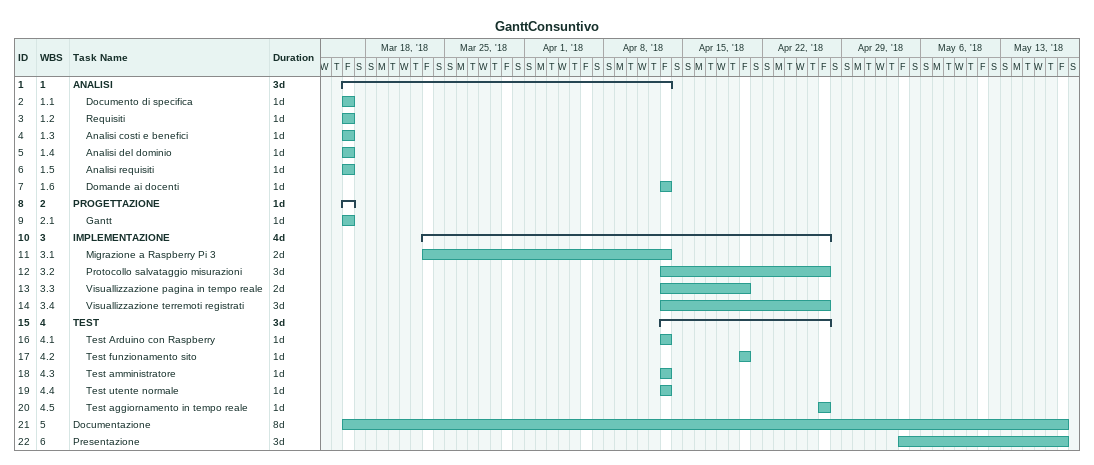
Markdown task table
GanttConsuntivo

| ID | WBS | Task | Duration | Start | Finish |
|---|---|---|---|---|---|
| 1 | 1 | **ANALISI** | 3d | 2018-03-16 | 2018-04-13 |
| 2 | 1.1 | Documento di specifica | 1d | 2018-03-16 | 2018-03-16 |
| 3 | 1.2 | Requisiti | 1d | 2018-03-16 | 2018-03-16 |
| 4 | 1.3 | Analisi costi e benefici | 1d | 2018-03-16 | 2018-03-16 |
| 5 | 1.4 | Analisi del dominio | 1d | 2018-03-16 | 2018-03-16 |
| 6 | 1.5 | Analisi requisiti | 1d | 2018-03-16 | 2018-03-16 |
| 7 | 1.6 | Domande ai docenti | 1d | 2018-04-13 | 2018-04-13 |
| 8 | 2 | **PROGETTAZIONE** | 1d | 2018-03-16 | 2018-03-16 |
| 9 | 2.1 | Gantt | 1d | 2018-03-16 | 2018-03-16 |
| 10 | 3 | **IMPLEMENTAZIONE** | 4d | 2018-03-23 | 2018-04-27 |
| 11 | 3.1 | Migrazione a Raspberry Pi 3 | 2d | 2018-03-23 | 2018-04-13 |
| 12 | 3.2 | Protocollo salvataggio misurazioni | 3d | 2018-04-13 | 2018-04-27 |
| 13 | 3.3 | Visuallizzazione pagina in tempo reale | 2d | 2018-04-13 | 2018-04-20 |
| 14 | 3.4 | Visuallizzazione terremoti registrati | 3d | 2018-04-13 | 2018-04-27 |
| 15 | 4 | **TEST** | 3d | 2018-04-13 | 2018-04-27 |
| 16 | 4.1 | Test Arduino con Raspberry | 1d | 2018-04-13 | 2018-04-13 |
| 17 | 4.2 | Test funzionamento sito | 1d | 2018-04-20 | 2018-04-20 |
| 18 | 4.3 | Test amministratore | 1d | 2018-04-13 | 2018-04-13 |
| 19 | 4.4 | Test utente normale | 1d | 2018-04-13 | 2018-04-13 |
| 20 | 4.5 | Test aggiornamento in tempo reale | 1d | 2018-04-27 | 2018-04-27 |
| 21 | 5 | Documentazione | 8d | 2018-03-16 | 2018-05-18 |
| 22 | 6 | Presentazione | 3d | 2018-05-04 | 2018-05-18 |
